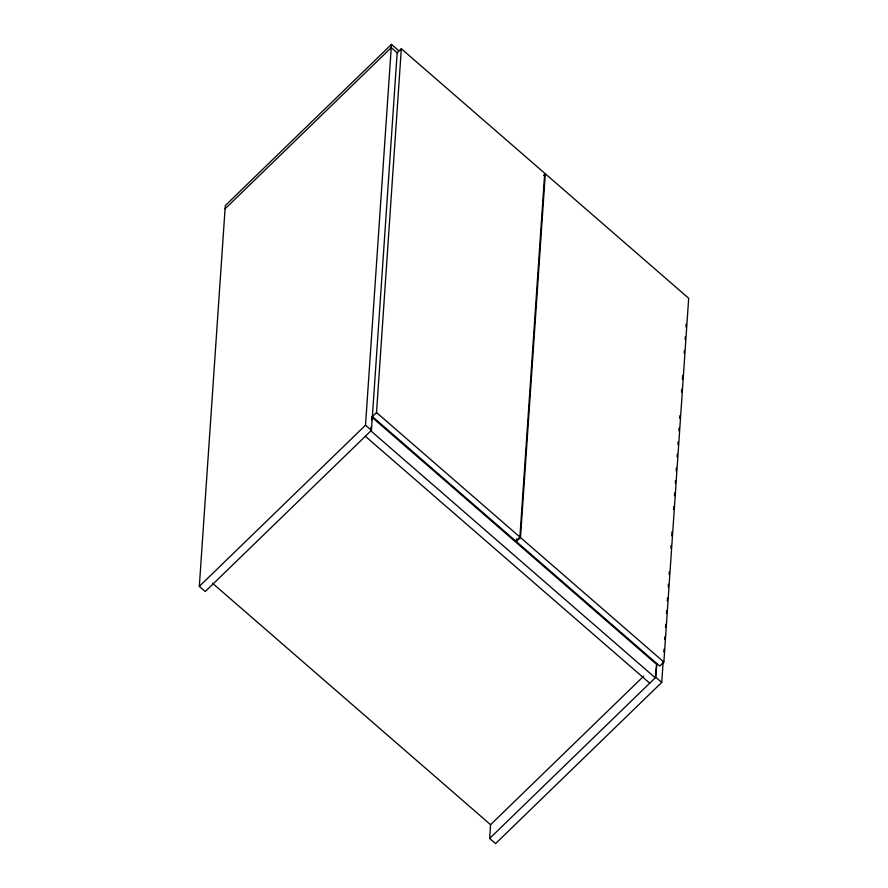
<?xml version="1.0" encoding="UTF-8"?>
<svg xmlns="http://www.w3.org/2000/svg" width="888" height="888" viewBox="0 0 888 888"><rect width="100%" height="100%" fill="white"/><g stroke="black" fill="none" stroke-linecap="round" stroke-linejoin="round"><path stroke-width="1.33" d="M515.75 541.058L519.902 537.029L544.699 173.249L401.321 48.751L397.169 52.781L371.428 430.347L205.25 591.53L199.323 586.391L225.286 205.583L391.464 44.4L398.79 50.76M199.323 586.391L365.512 425.197L391.464 44.4M371.162 426.751L370.873 430.88L655.266 677.81L656.754 663.491L655.821 677.267L489.632 838.461L495.56 843.6L661.738 682.417L663.158 661.671M371.628 419.858L371.817 417.105L376.523 412.543L401.321 48.751M489.632 838.461L490.576 824.686L643.7 676.157M516.527 538.805L516.339 541.58L520.49 537.551L545.299 173.759L688.677 298.257L663.869 662.037L659.717 666.067L372.372 416.572M663.813 651.992L664.002 649.217M664.668 639.538L664.857 636.774M665.512 627.095L665.7 624.331M666.455 613.264L666.644 610.5M667.299 600.821L667.487 598.046M668.242 586.99L668.431 584.215M669.097 574.536L669.286 571.772M670.884 548.262L671.073 545.498M671.739 535.819L672.016 531.668M673.526 509.534L673.715 506.771M674.469 495.704L674.658 492.94M675.313 483.261L675.502 480.497M676.168 470.818L676.356 468.054M677.111 456.987L677.3 454.223M677.955 444.533L678.143 441.769M678.898 430.702L679.087 427.938M679.753 418.259L679.942 415.495M681.54 391.985L681.729 389.221M682.384 379.531L682.672 375.391M684.182 353.258L684.37 350.494M685.125 339.427L685.314 336.663M685.969 326.984L686.158 324.22M225.064 208.824L391.242 47.641L397.169 52.781M543.634 175.369L545.299 173.759M376.523 412.543L519.902 537.029M520.49 537.551L663.869 662.037M371.817 417.105L656.199 664.035M365.512 425.197L371.428 430.347M655.821 677.267L661.738 682.417M365.334 436.252L649.727 683.183M212.465 583.205L490.576 824.686"/></g></svg>
